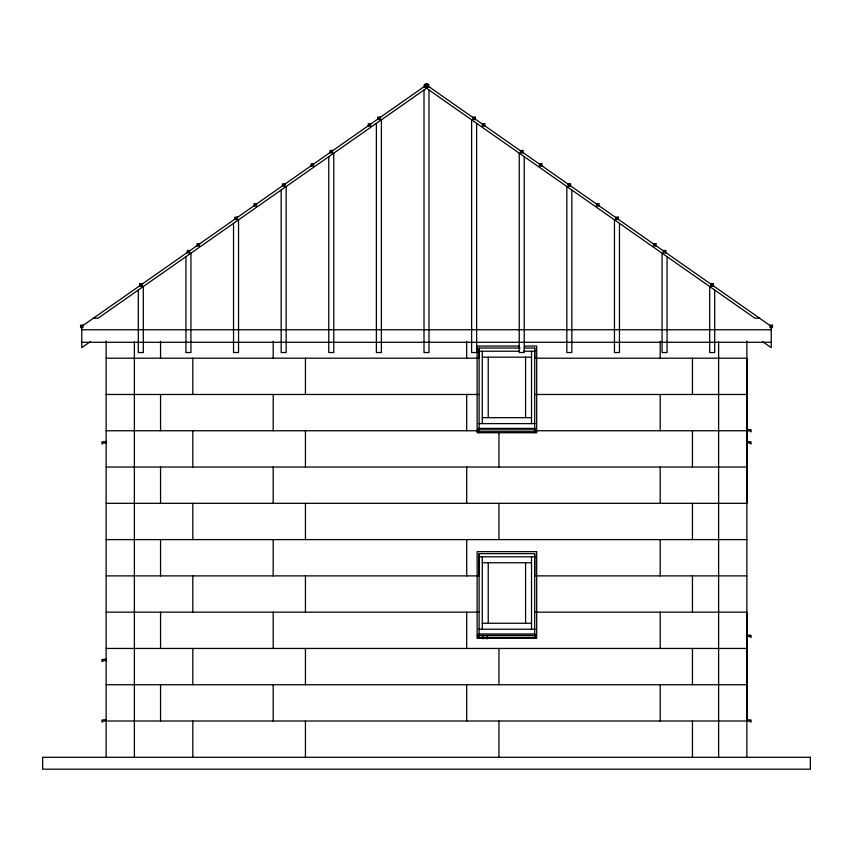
<?xml version="1.0" encoding="UTF-8"?>
<svg xmlns="http://www.w3.org/2000/svg" width="853" height="853" viewBox="0 0 853 853"><rect width="100%" height="100%" fill="white"/><g stroke="black" fill="none" stroke-linecap="round" stroke-linejoin="round"><path stroke-width="1.28" d="M534.703 638.343L534.703 553.64L479.109 553.64L479.109 575.882L106.135 575.882M520.149 348.045L479.109 348.045L479.109 358.196L106.135 358.196M534.703 553.64L534.703 575.882L746.865 575.882M524.115 348.045L534.703 348.045L534.703 358.196L746.865 358.196L746.865 429.464M746.865 721.009L746.865 612.166L534.703 612.166M746.865 430.754L746.865 503.323L106.135 503.323M762.582 341.626L771.229 347.683L771.229 326.368L426.5 84.991L81.771 326.368L81.771 347.683L90.418 341.626M427.811 87.326L98.095 318.201L93.446 318.201M106.326 441.427L101.912 441.897L101.912 443.805L102.712 443.805L102.712 442.856L106.646 442.856M106.326 659.113L101.912 659.593L101.912 661.491L102.712 661.491L102.712 660.542L106.646 660.542M106.326 719.58L101.912 720.06L101.912 721.969L102.712 721.969L102.712 721.009L750.288 721.009L750.288 721.969L751.088 721.969L751.088 720.06L746.674 719.58M423.173 87.326L429.827 87.326M759.554 318.201L754.905 318.201L426.5 88.243M81.771 329.748L771.229 329.748M81.771 342.288L771.229 342.288M519.477 346.062L477.126 346.062L477.126 432.738L536.686 432.738L536.686 346.062L524.776 346.062M478.714 351.223L519.552 351.223M523.539 351.223L535.098 351.223M482.286 357.172L531.526 357.172M106.135 394.481L479.109 394.481M534.703 394.481L746.865 394.481M482.286 417.661L531.526 417.661M478.714 423.61L535.098 423.61M478.832 428.377L534.98 428.377M479.109 429.358L477.531 429.358L477.531 431.714L536.292 431.714L536.292 429.358L534.703 429.358M477.531 429.805L536.292 429.805M106.135 430.754L477.872 430.754M536.025 430.754L750.288 430.754L750.288 431.714L751.088 431.714L751.088 429.805L746.674 429.326M746.354 442.856L750.288 442.856L750.288 443.805L751.088 443.805L751.088 441.897L746.674 441.427M106.135 467.039L746.865 467.039M106.135 539.608L746.865 539.608M478.714 556.817L535.098 556.817M482.286 562.767L531.526 562.767M106.135 612.166L479.109 612.166M482.286 623.266L531.526 623.266M478.714 629.215L535.098 629.215M478.832 633.971L534.98 633.971M479.109 634.952L477.531 634.952L477.531 637.308L536.292 637.308L536.292 634.952L534.703 634.952M477.531 635.4L536.292 635.4M746.354 636.359L750.288 636.359L750.288 637.308L751.088 637.308L751.088 635.4L746.674 634.931M106.135 648.451L746.865 648.451M106.135 684.735L746.865 684.735M746.865 341.008L746.865 757.293M718.621 341.776L718.621 757.293M714.686 290.031L714.686 352.534L709.685 352.534L709.685 286.533M692.444 358.196L692.444 394.481M692.444 430.754L692.444 467.039M692.444 503.323L692.444 539.608M692.444 575.882L692.444 612.166M692.444 648.451L692.444 684.735M692.444 721.009L692.444 757.293M667.067 256.689L667.067 352.534L662.067 352.534L662.067 253.192M660.19 341.349L660.19 358.196M660.19 394.481L660.19 430.754M660.19 467.039L660.19 503.323M660.19 539.608L660.19 575.882M660.19 612.166L660.19 648.451M660.19 684.735L660.19 721.009M619.459 223.358L619.459 352.534L614.459 352.534L614.459 219.85M571.841 190.016L571.841 352.534L566.84 352.534L566.84 186.508M534.703 348.045L534.703 432.738M531.526 351.223L531.526 423.61M531.526 556.817L531.526 629.215M525.576 357.172L525.576 417.661M525.576 562.767L525.576 623.266M524.232 156.675L524.232 352.534L519.232 352.534L519.232 153.177M498.941 432.738L498.941 467.039M498.941 503.323L498.941 539.608M498.941 648.451L498.941 684.735M498.941 721.009L498.941 757.293M488.236 357.172L488.236 417.661M488.236 562.767L488.236 623.266M487.084 636.242L487.084 639.004M483.118 636.242L483.118 638.897M482.286 351.223L482.286 423.61M482.286 556.817L482.286 629.215M479.109 348.045L479.109 432.738M479.109 553.64L479.109 638.343M476.614 123.333L476.614 352.534L471.613 352.534L471.613 119.836M466.687 341.349L466.687 358.196M466.687 394.481L466.687 430.754M466.687 467.039L466.687 503.323M466.687 539.608L466.687 575.882M466.687 612.166L466.687 648.451M466.687 684.735L466.687 721.009M428.995 89.992L428.995 352.534L424.005 352.534L424.005 89.992M426.5 84.991L426.5 87.337M381.387 119.836L381.387 352.534L376.386 352.534L376.386 123.333M333.768 153.177L333.768 352.534L328.768 352.534L328.768 156.675M305.438 358.196L305.438 394.481M305.438 430.754L305.438 467.039M305.438 503.323L305.438 539.608M305.438 575.882L305.438 612.166M305.438 648.451L305.438 684.735M305.438 721.009L305.438 757.293M286.16 186.508L286.16 352.534L281.159 352.534L281.159 190.016M273.184 341.349L273.184 358.196M273.184 394.481L273.184 430.754M273.184 467.039L273.184 503.323M273.184 539.608L273.184 575.882M273.184 612.166L273.184 648.451M273.184 684.735L273.184 721.009M238.541 219.85L238.541 352.534L233.541 352.534L233.541 223.358M192.81 358.196L192.81 394.481M192.81 430.754L192.81 467.039M192.81 503.323L192.81 539.608M192.81 575.882L192.81 612.166M192.81 648.451L192.81 684.735M192.81 721.009L192.81 757.293M190.933 253.192L190.933 352.534L185.933 352.534L185.933 256.689M160.556 341.349L160.556 358.196M160.556 394.481L160.556 430.754M160.556 467.039L160.556 503.323M160.556 539.608L160.556 575.882M160.556 612.166L160.556 648.451M160.556 684.735L160.556 721.009M143.315 286.533L143.315 352.534L138.314 352.534L138.314 290.031M134.379 341.776L134.379 757.293M106.135 341.008L106.135 757.293M427.694 83.797L425.306 83.797L425.306 86.185L427.694 86.185L427.694 83.797M428.878 84.916L424.122 85.065L428.878 84.916M380.075 117.138L377.698 117.138L377.698 119.516L380.075 119.516L380.075 117.138M475.302 117.138L472.925 117.138L472.925 119.516L475.302 119.516L475.302 117.138M370.628 123.749L368.251 123.749L368.251 126.137L370.628 126.137L370.628 123.749M484.749 123.749L482.371 123.749L482.371 126.137L484.749 126.137L484.749 123.749M332.457 150.48L330.079 150.48L330.079 152.858L332.457 152.858L332.457 150.48M522.921 150.48L520.543 150.48L520.543 152.858L522.921 152.858L522.921 150.48M313.573 163.712L311.196 163.712L311.196 166.09L313.573 166.09L313.573 163.712M541.804 163.712L539.427 163.712L539.427 166.09L541.804 166.09L541.804 163.712M284.849 183.821L282.471 183.821L282.471 186.199L284.849 186.199L284.849 183.821M570.529 183.821L568.151 183.821L568.151 186.199L570.529 186.199L570.529 183.821M256.518 203.664L254.13 203.664L254.13 206.042L256.518 206.042L256.518 203.664M598.87 203.664L596.482 203.664L596.482 206.042L598.87 206.042L598.87 203.664M237.23 217.163L234.852 217.163L234.852 219.541L237.23 219.541L237.23 217.163M618.148 217.163L615.77 217.163L615.77 219.541L618.148 219.541L618.148 217.163M199.453 243.617L197.075 243.617L197.075 245.995L199.453 245.995L199.453 243.617M655.925 243.617L653.547 243.617L653.547 245.995L655.925 245.995L655.925 243.617M189.622 250.505L187.233 250.505L187.233 252.883L189.622 252.883L189.622 250.505M665.766 250.505L663.378 250.505L663.378 252.883L665.766 252.883L665.766 250.505M142.398 283.569L140.02 283.569L140.02 285.947L142.398 285.947L142.398 283.569M712.98 283.569L710.602 283.569L710.602 285.947L712.98 285.947L712.98 283.569M142.003 283.836L139.625 283.836L139.625 286.224L142.003 286.224L142.003 283.836M713.375 283.836L710.997 283.836L710.997 286.224L713.375 286.224L713.375 283.836M82.965 325.185L80.587 325.185L80.587 327.563L82.965 327.563L82.965 325.185M772.413 325.185L770.035 325.185L770.035 327.563L772.413 327.563L772.413 325.185M536.686 551.656L477.126 551.656L477.126 638.343L536.686 638.343L536.686 551.656M810.35 757.293L42.65 757.293L42.65 769.203L810.35 769.203L810.35 757.293"/></g></svg>
